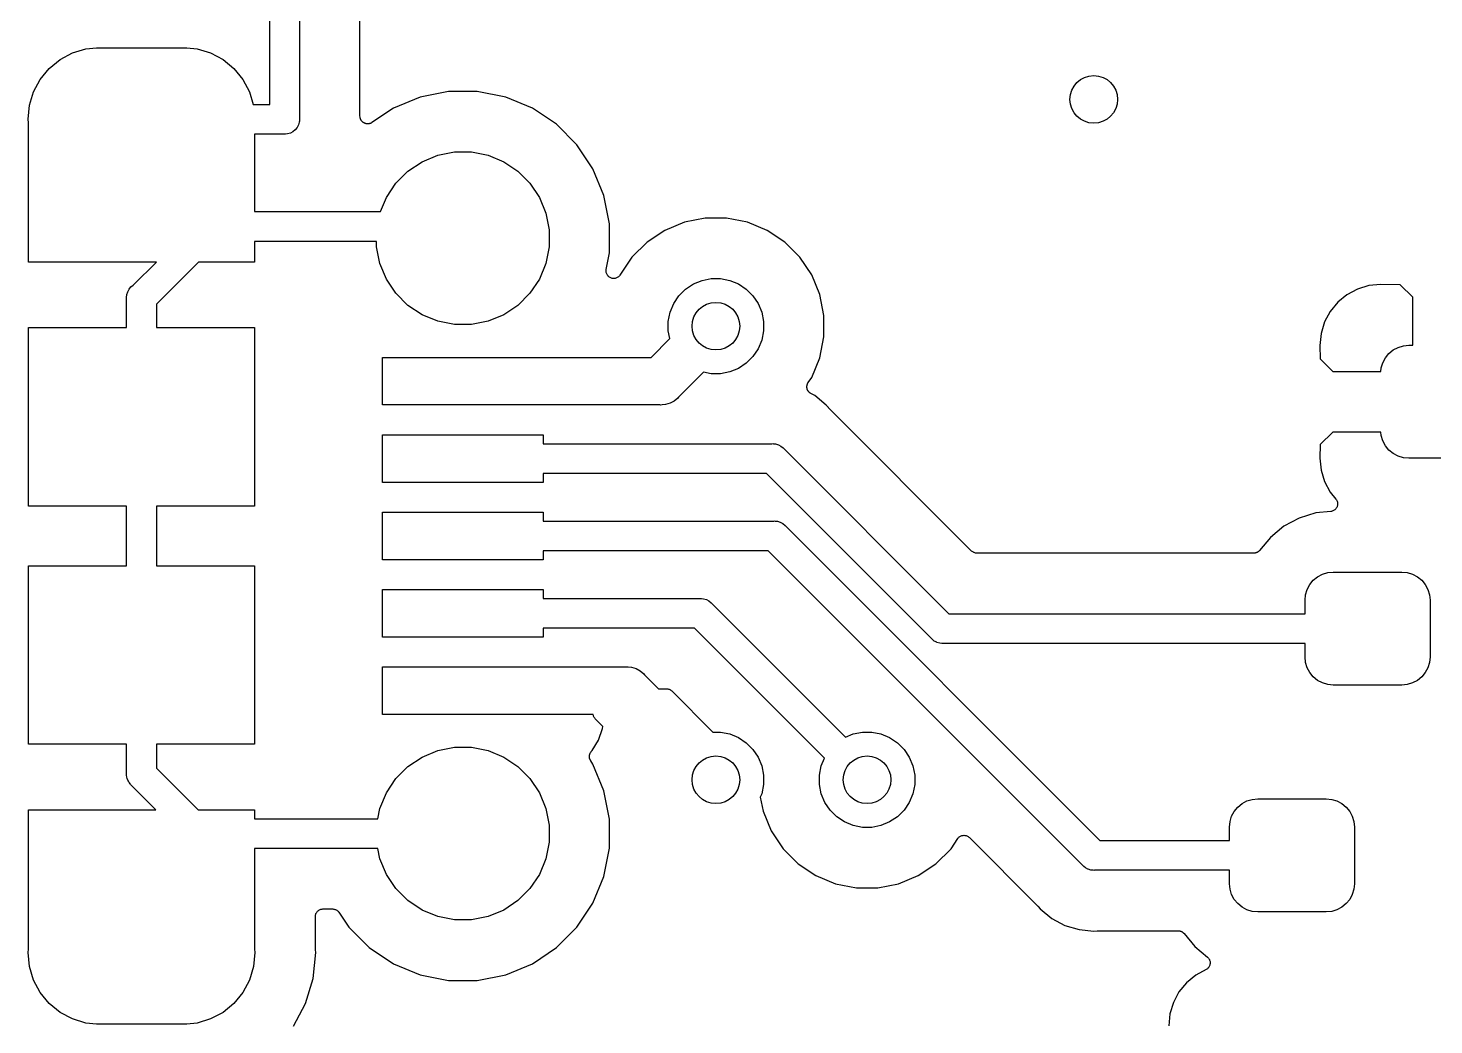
# Model space of a CAD drawing. Extents: x 1 to 139, y -76 to -1.
# Drawn here: x 0.57 to 12.38, y -65.56 to -57.19 of the extents above; entities that cross this region are included whole.
import ezdxf

# ---------------------------------------------------------------- set-up
doc = ezdxf.new("R2010")
doc.units = 0
doc.header["$MEASUREMENT"] = 0
doc.layers.add('BLACK', color=7, linetype='CONTINUOUS')

msp = doc.modelspace()

# ---------------------------------------------------------------- linework, layer by layer
at = {"layer": 'BLACK', "linetype": 'CONTINUOUS'}
for p, q in [((2.6013, -57.827), (2.6013, -55.31)), ((2.8513, -55.31), (2.8513, -57.9459)), ((3.3593, -57.9178), (3.3593, -55.6634)), ((0.83905, -57.4507), (0.94328, -57.395)), ((0.94328, -57.395), (1.05638, -57.3607)), ((1.05638, -57.3607), (1.14453, -57.352)), ((1.14453, -57.352), (1.90347, -57.352)), ((1.90347, -57.352), (1.99162, -57.3607)), ((1.99162, -57.3607), (2.10472, -57.395)), ((2.10472, -57.395), (2.20896, -57.4507)), ((0.74768, -57.5257), (0.83905, -57.4507)), ((2.20896, -57.4507), (2.30032, -57.5257)), ((0.61699, -57.7213), (0.6727, -57.617)), ((0.6727, -57.617), (0.74768, -57.5257)), ((2.30032, -57.5257), (2.3753, -57.617)), ((2.3753, -57.617), (2.43101, -57.7213)), ((0.58268, -57.8344), (0.61699, -57.7213)), ((2.43101, -57.7213), (2.46308, -57.827)), ((4.10256, -57.719), (3.86434, -57.7664)), ((4.34544, -57.719), (4.10256, -57.719)), ((4.58366, -57.7664), (4.34544, -57.719)), ((0.5711, -57.952), (0.58268, -57.8344)), ((2.46308, -57.827), (2.6013, -57.827)), ((3.63996, -57.8593), (3.45903, -57.9802)), ((3.86434, -57.7664), (3.63996, -57.8593)), ((4.80804, -57.8593), (4.58366, -57.7664)), ((5.00999, -57.9943), (4.80804, -57.8593)), ((0.574, -57.9815), (0.5711, -57.952)), ((0.574, -59.152), (0.574, -57.9815)), ((2.84949, -57.9765), (2.84234, -58.0001)), ((2.85018, -57.9695), (2.84949, -57.9765)), ((2.8513, -57.9581), (2.85018, -57.9695)), ((2.8513, -57.9459), (2.8519, -57.952)), ((2.8519, -57.952), (2.8513, -57.9581)), ((2.8513, -57.9581), (2.8513, -57.9581)), ((3.35956, -57.9204), (3.3593, -57.9178)), ((3.35952, -57.9231), (3.35956, -57.9204)), ((3.3596, -57.924), (3.35952, -57.9231)), ((3.36055, -57.9336), (3.3596, -57.924)), ((3.36113, -57.9365), (3.36055, -57.9336)), ((3.36141, -57.9395), (3.36113, -57.9365)), ((3.36233, -57.9426), (3.36141, -57.9395)), ((3.36297, -57.9458), (3.36233, -57.9426)), ((3.3641, -57.9485), (3.36297, -57.9458)), ((3.36494, -57.9514), (3.3641, -57.9485)), ((3.36645, -57.9542), (3.36494, -57.9514)), ((3.36769, -57.9573), (3.36645, -57.9542)), ((3.36933, -57.9597), (3.36769, -57.9573)), ((3.37071, -57.9623), (3.36933, -57.9597)), ((3.37275, -57.9649), (3.37071, -57.9623)), ((3.37456, -57.9676), (3.37275, -57.9649)), ((3.37664, -57.9697), (3.37456, -57.9676)), ((3.3785, -57.972), (3.37664, -57.9697)), ((3.38099, -57.9741), (3.3785, -57.972)), ((3.38329, -57.9764), (3.38099, -57.9741)), ((3.38575, -57.978), (3.38329, -57.9764)), ((3.38801, -57.9799), (3.38575, -57.978)), ((3.39086, -57.9815), (3.38801, -57.9799)), ((3.39357, -57.9833), (3.39086, -57.9815)), ((3.3963, -57.9844), (3.39357, -57.9833)), ((3.39889, -57.9859), (3.3963, -57.9844)), ((3.40198, -57.9868), (3.39889, -57.9859)), ((3.40499, -57.9881), (3.40198, -57.9868)), ((3.40789, -57.9887), (3.40499, -57.9881)), ((3.41071, -57.9896), (3.40789, -57.9887)), ((3.41395, -57.9899), (3.41071, -57.9896)), ((3.41714, -57.9906), (3.41395, -57.9899)), ((3.42009, -57.9906), (3.41714, -57.9906)), ((3.42303, -57.9909), (3.42009, -57.9906)), ((3.42627, -57.9906), (3.42303, -57.9909)), ((3.42953, -57.9907), (3.42627, -57.9906)), ((3.43243, -57.9901), (3.42953, -57.9907)), ((3.43538, -57.9898), (3.43243, -57.9901)), ((3.4385, -57.9889), (3.43538, -57.9898)), ((3.4417, -57.9883), (3.4385, -57.9889)), ((3.44445, -57.9872), (3.4417, -57.9883)), ((3.44728, -57.9864), (3.44445, -57.9872)), ((3.45016, -57.9849), (3.44728, -57.9864)), ((3.45319, -57.9837), (3.45016, -57.9849)), ((3.45567, -57.9821), (3.45319, -57.9837)), ((3.45829, -57.9807), (3.45567, -57.9821)), ((3.45903, -57.9802), (3.45829, -57.9807)), ((2.72017, -58.077), (2.474, -58.077)), ((2.474, -58.077), (2.474, -58.7276)), ((2.7263, -58.0776), (2.72017, -58.077)), ((2.73243, -58.077), (2.7263, -58.0776)), ((2.7508, -58.0752), (2.73243, -58.077)), ((2.73243, -58.077), (2.73243, -58.077)), ((2.77437, -58.068), (2.7508, -58.0752)), ((2.79608, -58.0564), (2.77437, -58.068)), ((2.81512, -58.0408), (2.79608, -58.0564)), ((2.83074, -58.0218), (2.81512, -58.0408)), ((2.84234, -58.0001), (2.83074, -58.0218)), ((5.18173, -58.166), (5.00999, -57.9943)), ((4.01253, -58.2549), (4.15259, -58.227)), ((4.15259, -58.227), (4.29541, -58.227)), ((4.29541, -58.227), (4.43547, -58.2549)), ((5.31667, -58.368), (5.18173, -58.166)), ((3.76184, -58.3889), (3.88058, -58.3095)), ((3.88058, -58.3095), (4.01253, -58.2549)), ((4.43547, -58.2549), (4.56742, -58.3095)), ((4.56742, -58.3095), (4.68616, -58.3889)), ((3.66086, -58.4898), (3.76184, -58.3889)), ((4.68616, -58.3889), (4.78714, -58.4898)), ((5.40962, -58.5923), (5.31667, -58.368)), ((3.58151, -58.6086), (3.66086, -58.4898)), ((4.78714, -58.4898), (4.86649, -58.6086)), ((3.53221, -58.7276), (3.58151, -58.6086)), ((4.86649, -58.6086), (4.92114, -58.7405)), ((5.457, -58.8306), (5.40962, -58.5923)), ((2.474, -58.7276), (3.53221, -58.7276)), ((4.92114, -58.7405), (4.949, -58.8806)), ((6.08514, -58.8169), (5.9199, -58.8853)), ((6.26057, -58.782), (6.08514, -58.8169)), ((6.43943, -58.782), (6.26057, -58.782)), ((6.61486, -58.8169), (6.43943, -58.782)), ((6.7801, -58.8853), (6.61486, -58.8169)), ((4.949, -58.8806), (4.949, -59.0234)), ((5.457, -59.0734), (5.457, -58.8306)), ((5.9199, -58.8853), (5.77118, -58.9847)), ((6.92882, -58.9847), (6.7801, -58.8853)), ((3.499, -58.9776), (2.474, -58.9776)), ((2.474, -58.9776), (2.474, -59.152)), ((3.499, -59.0234), (3.499, -58.9776)), ((3.52686, -59.1635), (3.499, -59.0234)), ((4.949, -59.0234), (4.92114, -59.1635)), ((5.77118, -58.9847), (5.64471, -59.1112)), ((7.05529, -59.1112), (6.92882, -58.9847)), ((1.64902, -59.152), (0.574, -59.152)), ((1.45753, -59.3435), (1.64902, -59.152)), ((2.00258, -59.152), (1.649, -59.5056)), ((2.474, -59.152), (2.00258, -59.152)), ((3.58151, -59.2954), (3.52686, -59.1635)), ((4.92114, -59.1635), (4.86649, -59.2954)), ((5.42902, -59.2141), (5.457, -59.0734)), ((5.64471, -59.1112), (5.5441, -59.2618)), ((7.15466, -59.2599), (7.05529, -59.1112)), ((5.4278, -59.2263), (5.42841, -59.2203)), ((5.42781, -59.2264), (5.4278, -59.2263)), ((5.42841, -59.2327), (5.4278, -59.2264)), ((5.4278, -59.2264), (5.42781, -59.2264)), ((5.42841, -59.2203), (5.42902, -59.2141)), ((5.42898, -59.2386), (5.42841, -59.2327)), ((5.429, -59.2387), (5.42898, -59.2386)), ((5.429, -59.2388), (5.429, -59.2387)), ((5.43069, -59.2444), (5.429, -59.2388)), ((5.43253, -59.2505), (5.43069, -59.2444)), ((5.43256, -59.2506), (5.43253, -59.2505)), ((5.43257, -59.2506), (5.43256, -59.2506)), ((5.43526, -59.2557), (5.43257, -59.2506)), ((5.43832, -59.2615), (5.43526, -59.2557)), ((5.43836, -59.2615), (5.43832, -59.2615)), ((5.43838, -59.2616), (5.43836, -59.2615)), ((5.4423, -59.2664), (5.43838, -59.2616)), ((5.44613, -59.2711), (5.4423, -59.2664)), ((5.44617, -59.2711), (5.44613, -59.2711)), ((5.44621, -59.2712), (5.44617, -59.2711)), ((5.4509, -59.2751), (5.44621, -59.2712)), ((5.45566, -59.279), (5.4509, -59.2751)), ((5.45571, -59.2791), (5.45566, -59.279)), ((5.45575, -59.2791), (5.45571, -59.2791)), ((5.46098, -59.2819), (5.45575, -59.2791)), ((5.46654, -59.285), (5.46098, -59.2819)), ((5.4666, -59.285), (5.46654, -59.285)), ((5.46664, -59.285), (5.4666, -59.285)), ((5.47209, -59.2867), (5.46664, -59.285)), ((5.47837, -59.2886), (5.47209, -59.2867)), ((5.47844, -59.2887), (5.47837, -59.2886)), ((5.47848, -59.2887), (5.47844, -59.2887)), ((5.4841, -59.2893), (5.47848, -59.2887)), ((5.49069, -59.29), (5.4841, -59.2893)), ((5.49075, -59.29), (5.49069, -59.29)), ((5.4908, -59.29), (5.49075, -59.29)), ((5.49713, -59.2894), (5.4908, -59.29)), ((5.50304, -59.2889), (5.49713, -59.2894)), ((5.50309, -59.2889), (5.50304, -59.2889)), ((5.50315, -59.2889), (5.50309, -59.2889)), ((5.50928, -59.2871), (5.50315, -59.2889)), ((5.51494, -59.2854), (5.50928, -59.2871)), ((5.51499, -59.2854), (5.51494, -59.2854)), ((5.51504, -59.2854), (5.51499, -59.2854)), ((5.5206, -59.2825), (5.51504, -59.2854)), ((5.52593, -59.2797), (5.5206, -59.2825)), ((5.52597, -59.2797), (5.52593, -59.2797)), ((5.52603, -59.2796), (5.52597, -59.2797)), ((5.53081, -59.2758), (5.52603, -59.2796)), ((5.53561, -59.272), (5.53081, -59.2758)), ((5.53565, -59.2719), (5.53561, -59.272)), ((5.53569, -59.2719), (5.53565, -59.2719)), ((5.53938, -59.2675), (5.53569, -59.2719)), ((5.5436, -59.2625), (5.53938, -59.2675)), ((5.5441, -59.2618), (5.5436, -59.2625)), ((6.23332, -59.3054), (6.3106, -59.29)), ((6.3106, -59.29), (6.3894, -59.29)), ((6.3894, -59.29), (6.46668, -59.3054)), ((7.22311, -59.4251), (7.15466, -59.2599)), ((1.40081, -59.4252), (1.40796, -59.4016)), ((1.40796, -59.4016), (1.41956, -59.3799)), ((1.41956, -59.3799), (1.43518, -59.3609)), ((1.43518, -59.3609), (1.45422, -59.3453)), ((1.45422, -59.3453), (1.45753, -59.3435)), ((3.66086, -59.4142), (3.58151, -59.2954)), ((4.86649, -59.2954), (4.78714, -59.4142)), ((6.0393, -59.435), (6.09502, -59.3793)), ((6.09502, -59.3793), (6.16053, -59.3355)), ((6.16053, -59.3355), (6.23332, -59.3054)), ((6.46668, -59.3054), (6.53947, -59.3355)), ((6.53947, -59.3355), (6.60499, -59.3793)), ((6.60499, -59.3793), (6.6607, -59.435)), ((11.7397, -59.3784), (11.6514, -59.4256)), ((11.8354, -59.3493), (11.7397, -59.3784)), ((11.9377, -59.3393), (11.8354, -59.3493)), ((12.0999, -59.3416), (11.9377, -59.3393)), ((12.206, -59.4477), (12.0999, -59.3416)), ((1.3984, -59.4497), (1.40081, -59.4252)), ((1.399, -59.4558), (1.3984, -59.4497)), ((1.399, -59.702), (1.399, -59.4558)), ((1.649, -59.5056), (1.649, -59.702)), ((3.76184, -59.5151), (3.66086, -59.4142)), ((3.88058, -59.5945), (3.76184, -59.5151)), ((4.68616, -59.5151), (4.56742, -59.5945)), ((4.78714, -59.4142), (4.68616, -59.5151)), ((5.96537, -59.5733), (5.99552, -59.5005)), ((5.99552, -59.5005), (6.0393, -59.435)), ((6.6607, -59.435), (6.70447, -59.5005)), ((6.70447, -59.5005), (6.73463, -59.5733)), ((7.258, -59.6006), (7.22311, -59.4251)), ((11.5741, -59.4891), (11.5106, -59.5664)), ((11.6514, -59.4256), (11.5741, -59.4891)), ((12.206, -59.85), (12.206, -59.4477)), ((4.01253, -59.6491), (3.88058, -59.5945)), ((4.56742, -59.5945), (4.43547, -59.6491)), ((5.95, -59.6506), (5.96537, -59.5733)), ((6.73463, -59.5733), (6.75, -59.6506)), ((7.258, -59.7794), (7.258, -59.6006)), ((11.5106, -59.5664), (11.4634, -59.6547)), ((0.574, -61.202), (0.574, -59.702)), ((0.574, -59.702), (1.399, -59.702)), ((1.649, -59.702), (2.474, -59.702)), ((2.474, -59.702), (2.474, -61.202)), ((4.15259, -59.677), (4.01253, -59.6491)), ((4.29541, -59.677), (4.15259, -59.677)), ((4.43547, -59.6491), (4.29541, -59.677)), ((5.95, -59.7294), (5.95, -59.6506)), ((5.9629, -59.7943), (5.95, -59.7294)), ((6.75, -59.7294), (6.73463, -59.8067)), ((6.75, -59.6506), (6.75, -59.7294)), ((11.4344, -59.7504), (11.4243, -59.8525)), ((11.4634, -59.6547), (11.4344, -59.7504)), ((5.80516, -59.952), (5.9629, -59.7943)), ((6.70447, -59.8795), (6.6607, -59.945)), ((6.73463, -59.8067), (6.70447, -59.8795)), ((7.22311, -59.9549), (7.24643, -59.8376)), ((7.24643, -59.8376), (7.258, -59.7794)), ((7.24643, -59.8376), (7.24643, -59.8376)), ((11.4243, -59.8525), (11.4265, -59.9648)), ((12.0406, -59.89), (12.0816, -59.8681)), ((12.0816, -59.8681), (12.1262, -59.8546)), ((12.1262, -59.8546), (12.1725, -59.85)), ((12.1725, -59.85), (12.206, -59.85)), ((3.549, -59.952), (5.80516, -59.952)), ((3.549, -60.352), (3.549, -59.952)), ((6.60499, -60.0007), (6.53947, -60.0445)), ((6.6607, -59.945), (6.60499, -60.0007)), ((7.15466, -60.1201), (7.22311, -59.9549)), ((11.4265, -59.9648), (11.5327, -60.071)), ((11.9396, -60.0412), (11.9531, -59.9966)), ((11.9531, -59.9966), (11.975, -59.9556)), ((11.975, -59.9556), (12.0046, -59.9196)), ((12.0046, -59.9196), (12.0406, -59.89)), ((6.24574, -60.0771), (6.03637, -60.2865)), ((6.3106, -60.09), (6.24574, -60.0771)), ((6.3894, -60.09), (6.3106, -60.09)), ((6.46668, -60.0746), (6.3894, -60.09)), ((6.53947, -60.0445), (6.46668, -60.0746)), ((11.5327, -60.071), (11.9366, -60.071)), ((11.9366, -60.071), (11.9396, -60.0412)), ((7.11431, -60.1996), (7.11464, -60.1963)), ((7.11458, -60.2025), (7.11431, -60.1996)), ((7.11455, -60.2054), (7.11458, -60.2025)), ((7.11517, -60.2086), (7.11455, -60.2054)), ((7.11464, -60.1963), (7.11467, -60.193)), ((7.11467, -60.193), (7.11526, -60.1901)), ((7.11548, -60.2119), (7.11517, -60.2086)), ((7.11526, -60.1901), (7.11555, -60.1873)), ((7.11631, -60.2147), (7.11548, -60.2119)), ((7.11555, -60.1873), (7.11651, -60.1841)), ((7.11685, -60.2176), (7.11631, -60.2147)), ((7.11651, -60.1841), (7.11719, -60.1808)), ((7.11808, -60.2206), (7.11685, -60.2176)), ((7.11719, -60.1808), (7.11831, -60.1782)), ((7.11903, -60.2238), (7.11808, -60.2206)), ((7.11831, -60.1782), (7.11916, -60.1754)), ((7.12039, -60.2264), (7.11903, -60.2238)), ((7.11916, -60.1754), (7.12072, -60.1725)), ((7.12147, -60.2291), (7.12039, -60.2264)), ((7.12072, -60.1725), (7.12201, -60.1694)), ((7.12328, -60.2318), (7.12147, -60.2291)), ((7.12201, -60.1694), (7.12364, -60.167)), ((7.12482, -60.2348), (7.12328, -60.2318)), ((7.12364, -60.167), (7.12501, -60.1645)), ((7.12665, -60.237), (7.12482, -60.2348)), ((7.12501, -60.1645), (7.15466, -60.1201)), ((7.12823, -60.2394), (7.12665, -60.237)), ((5.87819, -60.352), (3.549, -60.352)), ((5.888, -60.353), (5.87819, -60.352)), ((5.89781, -60.352), (5.888, -60.353)), ((5.89782, -60.352), (5.89781, -60.352)), ((5.92721, -60.3491), (5.89782, -60.352)), ((5.96491, -60.3377), (5.92721, -60.3491)), ((5.99965, -60.3191), (5.96491, -60.3377)), ((6.0301, -60.2941), (5.99965, -60.3191)), ((6.03637, -60.2865), (6.0301, -60.2941)), ((7.13055, -60.2418), (7.12823, -60.2394)), ((7.13263, -60.2444), (7.13055, -60.2418)), ((7.13486, -60.2462), (7.13263, -60.2444)), ((7.13688, -60.2483), (7.13486, -60.2462)), ((7.13961, -60.2502), (7.13688, -60.2483)), ((7.14216, -60.2523), (7.13961, -60.2502)), ((7.1447, -60.2537), (7.14216, -60.2523)), ((7.14709, -60.2553), (7.1447, -60.2537)), ((7.14787, -60.2558), (7.14709, -60.2553)), ((7.18038, -60.2731), (7.14787, -60.2558)), ((7.27676, -60.3522), (7.18038, -60.2731)), ((7.29461, -60.374), (7.27676, -60.3522)), ((7.2965, -60.3759), (7.29461, -60.374)), ((7.29818, -60.378), (7.2965, -60.3759)), ((7.2988, -60.3786), (7.29818, -60.378)), ((8.4986, -61.5784), (7.2988, -60.3786)), ((11.5327, -60.579), (11.4265, -60.6852)), ((11.9366, -60.579), (11.5327, -60.579)), ((11.9396, -60.6088), (11.9366, -60.579)), ((3.549, -61.002), (3.549, -60.602)), ((3.549, -60.602), (4.899, -60.602)), ((4.899, -60.602), (4.899, -60.677)), ((4.899, -60.677), (6.82088, -60.677)), ((6.82088, -60.677), (6.827, -60.6764)), ((6.827, -60.6764), (6.83312, -60.677)), ((6.83312, -60.677), (6.83313, -60.677)), ((6.83313, -60.677), (6.8515, -60.6788)), ((6.8515, -60.6788), (6.87507, -60.686)), ((6.87507, -60.686), (6.89678, -60.6976)), ((6.89678, -60.6976), (6.91581, -60.7132)), ((11.4265, -60.6852), (11.4243, -60.7975)), ((11.9531, -60.6534), (11.9396, -60.6088)), ((11.975, -60.6944), (11.9531, -60.6534)), ((12.0046, -60.7304), (11.975, -60.6944)), ((6.91581, -60.7132), (6.91973, -60.718)), ((6.91973, -60.718), (8.30678, -62.105)), ((11.4243, -60.7975), (11.4344, -60.8996)), ((12.0406, -60.76), (12.0046, -60.7304)), ((12.0816, -60.7819), (12.0406, -60.76)), ((12.1262, -60.7954), (12.0816, -60.7819)), ((12.1725, -60.8), (12.1262, -60.7954)), ((12.7475, -60.8), (12.1725, -60.8)), ((6.77522, -60.927), (4.899, -60.927)), ((4.899, -60.927), (4.899, -61.002)), ((8.16227, -62.314), (6.77522, -60.927)), ((11.4344, -60.8996), (11.4634, -60.9953)), ((4.899, -61.002), (3.549, -61.002)), ((11.4634, -60.9953), (11.5106, -61.0836)), ((11.5106, -61.0836), (11.5594, -61.1431)), ((11.5594, -61.1431), (11.5598, -61.1436)), ((11.5598, -61.1436), (11.5598, -61.1436)), ((11.5598, -61.1436), (11.5598, -61.1436)), ((11.5598, -61.1436), (11.56, -61.1438)), ((11.56, -61.1438), (11.5632, -61.1488)), ((11.5632, -61.1488), (11.5666, -61.154)), ((11.5666, -61.154), (11.5667, -61.1541)), ((11.5667, -61.1541), (11.5667, -61.1542)), ((11.5667, -61.1542), (11.5689, -61.1598)), ((11.5689, -61.1598), (11.5712, -61.1655)), ((11.5712, -61.1655), (11.5713, -61.1656)), ((11.5713, -61.1656), (11.5713, -61.1657)), ((11.5713, -61.1657), (11.5725, -61.1718)), ((11.5725, -61.1718), (11.5736, -61.1776)), ((11.5736, -61.1779), (11.5735, -61.184)), ((11.5736, -61.1776), (11.5736, -61.1778)), ((11.5736, -61.1778), (11.5736, -61.1779)), ((1.399, -61.202), (0.574, -61.202)), ((1.399, -61.702), (1.399, -61.202)), ((2.474, -61.202), (1.649, -61.202)), ((1.649, -61.202), (1.649, -61.702)), ((3.549, -61.652), (3.549, -61.252)), ((3.549, -61.252), (4.899, -61.252)), ((4.899, -61.252), (4.899, -61.327)), ((11.3916, -61.2589), (11.2513, -61.3015)), ((11.5166, -61.2466), (11.3916, -61.2589)), ((11.5225, -61.2454), (11.5166, -61.2466)), ((11.5285, -61.2443), (11.5225, -61.2454)), ((11.5286, -61.2442), (11.5285, -61.2443)), ((11.5287, -61.2442), (11.5286, -61.2442)), ((11.5345, -61.2418), (11.5287, -61.2442)), ((11.5399, -61.2396), (11.5345, -61.2418)), ((11.54, -61.2395), (11.5399, -61.2396)), ((11.5402, -61.2395), (11.54, -61.2395)), ((11.5453, -61.236), (11.5402, -61.2395)), ((11.5503, -61.2328), (11.5453, -61.236)), ((11.5504, -61.2327), (11.5503, -61.2328)), ((11.5505, -61.2326), (11.5504, -61.2327)), ((11.5549, -61.2282), (11.5505, -61.2326)), ((11.5591, -61.2241), (11.5549, -61.2282)), ((11.5592, -61.224), (11.5591, -61.2241)), ((11.5593, -61.2239), (11.5592, -61.224)), ((11.5627, -61.2188), (11.5593, -61.2239)), ((11.5661, -61.2138), (11.5627, -61.2188)), ((11.5662, -61.2136), (11.5661, -61.2137)), ((11.5661, -61.2137), (11.5661, -61.2138)), ((11.5685, -61.2081), (11.5662, -61.2136)), ((11.5709, -61.2024), (11.5685, -61.2081)), ((11.571, -61.2023), (11.5709, -61.2024)), ((11.5722, -61.1963), (11.571, -61.2022)), ((11.571, -61.2022), (11.571, -61.2023)), ((11.5735, -61.1903), (11.5722, -61.1963)), ((11.5735, -61.184), (11.5735, -61.19)), ((11.5735, -61.19), (11.5735, -61.1902)), ((11.5735, -61.1902), (11.5735, -61.1903)), ((4.899, -61.327), (6.83588, -61.327)), ((6.83588, -61.327), (6.842, -61.3264)), ((6.842, -61.3264), (6.84812, -61.327)), ((6.84812, -61.327), (6.84813, -61.327)), ((6.84813, -61.327), (6.8665, -61.3288)), ((6.8665, -61.3288), (6.89007, -61.336)), ((6.89007, -61.336), (6.91178, -61.3476)), ((6.91178, -61.3476), (6.93081, -61.3632)), ((6.93081, -61.3632), (6.93473, -61.368)), ((6.93473, -61.368), (9.57678, -64.01)), ((11.122, -61.3706), (11.0086, -61.4636)), ((11.2513, -61.3015), (11.122, -61.3706)), ((11.0086, -61.4636), (10.9182, -61.5738)), ((4.899, -61.652), (3.549, -61.652)), ((6.79022, -61.577), (4.899, -61.577)), ((4.899, -61.577), (4.899, -61.652)), ((9.43227, -64.2191), (6.79022, -61.577)), ((8.50313, -61.5821), (8.4986, -61.5784)), ((8.50762, -61.5859), (8.50313, -61.5821)), ((8.50791, -61.5861), (8.50762, -61.5859)), ((8.50817, -61.5863), (8.50791, -61.5861)), ((8.51339, -61.5891), (8.50817, -61.5863)), ((8.51849, -61.5919), (8.51339, -61.5891)), ((8.5188, -61.592), (8.51849, -61.5919)), ((8.5191, -61.5921), (8.5188, -61.592)), ((8.52474, -61.5938), (8.5191, -61.5921)), ((8.5303, -61.5956), (8.52474, -61.5938)), ((8.53063, -61.5956), (8.5303, -61.5956)), ((8.53095, -61.5957), (8.53063, -61.5956)), ((8.5368, -61.5963), (8.53095, -61.5957)), ((8.54261, -61.597), (8.5368, -61.5963)), ((8.54326, -61.597), (8.54261, -61.597)), ((8.54328, -61.597), (8.54326, -61.597)), ((8.54329, -61.597), (8.54328, -61.597)), ((8.5435, -61.597), (8.54329, -61.597)), ((10.8691, -61.597), (8.5435, -61.597)), ((10.8719, -61.5967), (10.8691, -61.597)), ((10.8747, -61.5968), (10.8719, -61.5967)), ((10.878, -61.5961), (10.8747, -61.5968)), ((10.8814, -61.5958), (10.878, -61.5961)), ((10.8841, -61.595), (10.8814, -61.5958)), ((10.8869, -61.5945), (10.8841, -61.595)), ((10.89, -61.5932), (10.8869, -61.5945)), ((10.8933, -61.5922), (10.89, -61.5932)), ((10.8958, -61.5909), (10.8933, -61.5922)), ((10.8984, -61.5899), (10.8958, -61.5909)), ((10.9012, -61.588), (10.8984, -61.5899)), ((10.9043, -61.5864), (10.9012, -61.588)), ((10.9064, -61.5846), (10.9043, -61.5864)), ((10.9088, -61.5831), (10.9064, -61.5846)), ((10.9112, -61.5807), (10.9088, -61.5831)), ((10.9139, -61.5786), (10.9112, -61.5807)), ((10.9156, -61.5764), (10.9139, -61.5786)), ((10.9176, -61.5745), (10.9156, -61.5764)), ((10.9182, -61.5738), (10.9176, -61.5745)), ((0.574, -63.202), (0.574, -61.702)), ((0.574, -61.702), (1.399, -61.702)), ((1.649, -61.702), (2.474, -61.702)), ((2.474, -61.702), (2.474, -63.202)), ((11.4056, -61.795), (11.4466, -61.7731)), ((11.4466, -61.7731), (11.4912, -61.7596)), ((11.4912, -61.7596), (11.5375, -61.755)), ((11.5375, -61.755), (12.1125, -61.755)), ((12.1125, -61.755), (12.1588, -61.7596)), ((12.1588, -61.7596), (12.2034, -61.7731)), ((12.2034, -61.7731), (12.2444, -61.795)), ((11.3181, -61.9016), (11.34, -61.8606)), ((11.34, -61.8606), (11.3696, -61.8246)), ((11.3696, -61.8246), (11.4056, -61.795)), ((12.2444, -61.795), (12.2804, -61.8246)), ((12.2804, -61.8246), (12.31, -61.8606)), ((12.31, -61.8606), (12.3319, -61.9016)), ((3.549, -62.302), (3.549, -61.902)), ((3.549, -61.902), (4.899, -61.902)), ((4.899, -61.902), (4.899, -61.977)), ((4.899, -61.977), (6.21588, -61.977)), ((6.21588, -61.977), (6.222, -61.9764)), ((6.222, -61.9764), (6.22812, -61.977)), ((6.22812, -61.977), (6.22813, -61.977)), ((6.22813, -61.977), (6.2465, -61.9788)), ((6.2465, -61.9788), (6.27007, -61.986)), ((6.27007, -61.986), (6.29178, -61.9976)), ((6.29178, -61.9976), (6.31081, -62.0132)), ((11.3, -61.9925), (11.3046, -61.9462)), ((11.3, -62.105), (11.3, -61.9925)), ((11.3046, -61.9462), (11.3181, -61.9016)), ((12.3319, -61.9016), (12.3454, -61.9462)), ((12.3454, -61.9462), (12.35, -61.9925)), ((12.35, -61.9925), (12.35, -62.4675)), ((6.31081, -62.0132), (6.31473, -62.018)), ((6.31473, -62.018), (7.43885, -63.1421)), ((8.30678, -62.105), (11.3, -62.105)), ((6.17022, -62.227), (4.899, -62.227)), ((4.899, -62.227), (4.899, -62.302)), ((7.26208, -63.3189), (6.17022, -62.227)), ((4.899, -62.302), (3.549, -62.302)), ((8.16619, -62.3188), (8.16227, -62.314)), ((8.17095, -62.3227), (8.16619, -62.3188)), ((8.18522, -62.3344), (8.17095, -62.3227)), ((8.205, -62.345), (8.18522, -62.3344)), ((8.20693, -62.346), (8.205, -62.345)), ((8.2305, -62.3532), (8.20693, -62.346)), ((8.24887, -62.355), (8.2305, -62.3532)), ((8.24888, -62.355), (8.24887, -62.355)), ((8.255, -62.3556), (8.24888, -62.355)), ((8.26112, -62.355), (8.255, -62.3556)), ((11.3, -62.355), (8.26112, -62.355)), ((11.3, -62.4675), (11.3, -62.355)), ((11.3046, -62.5138), (11.3, -62.4675)), ((12.35, -62.4675), (12.3454, -62.5138)), ((3.549, -62.952), (3.549, -62.552)), ((3.549, -62.552), (5.59219, -62.552)), ((5.59219, -62.552), (5.602, -62.551)), ((5.602, -62.551), (5.61181, -62.552)), ((5.61181, -62.552), (5.61182, -62.552)), ((5.61182, -62.552), (5.64121, -62.5549)), ((5.64121, -62.5549), (5.67891, -62.5663)), ((5.67891, -62.5663), (5.71365, -62.5849)), ((5.71365, -62.5849), (5.7441, -62.6099)), ((11.3181, -62.5584), (11.3046, -62.5138)), ((11.34, -62.5994), (11.3181, -62.5584)), ((11.3696, -62.6354), (11.34, -62.5994)), ((12.31, -62.5994), (12.2804, -62.6354)), ((12.3319, -62.5584), (12.31, -62.5994)), ((12.3454, -62.5138), (12.3319, -62.5584)), ((5.7441, -62.6099), (5.75037, -62.6175)), ((5.75037, -62.6175), (5.86784, -62.735)), ((11.4056, -62.665), (11.3696, -62.6354)), ((11.4466, -62.6869), (11.4056, -62.665)), ((11.4912, -62.7004), (11.4466, -62.6869)), ((11.5375, -62.705), (11.4912, -62.7004)), ((12.1125, -62.705), (11.5375, -62.705)), ((12.1588, -62.7004), (12.1125, -62.705)), ((12.2034, -62.6869), (12.1588, -62.7004)), ((12.2444, -62.665), (12.2034, -62.6869)), ((12.2804, -62.6354), (12.2444, -62.665)), ((5.86784, -62.735), (5.9335, -62.735)), ((5.9335, -62.735), (5.93371, -62.735)), ((5.93371, -62.735), (5.93372, -62.735)), ((5.93372, -62.735), (5.93374, -62.735)), ((5.93374, -62.735), (5.93439, -62.735)), ((5.93439, -62.735), (5.9402, -62.7357)), ((5.9402, -62.7357), (5.94605, -62.7363)), ((5.94605, -62.7363), (5.94637, -62.7364)), ((5.94637, -62.7364), (5.9467, -62.7364)), ((5.9467, -62.7364), (5.95226, -62.7382)), ((5.95226, -62.7382), (5.9579, -62.7399)), ((5.9579, -62.7399), (5.9582, -62.74)), ((5.9582, -62.74), (5.95852, -62.7401)), ((5.95852, -62.7401), (5.96361, -62.7429)), ((5.96361, -62.7429), (5.96883, -62.7457)), ((5.96883, -62.7457), (5.96909, -62.7459)), ((5.96909, -62.7459), (5.96938, -62.7461)), ((5.96938, -62.7461), (5.97387, -62.7499)), ((5.97387, -62.7499), (5.9784, -62.7536)), ((5.9784, -62.7536), (6.3248, -63.1)), ((5.31902, -62.952), (3.549, -62.952)), ((5.31921, -62.9542), (5.31902, -62.952)), ((5.31924, -62.9543), (5.31921, -62.9542)), ((5.31925, -62.9544), (5.31924, -62.9543)), ((5.32097, -62.9602), (5.31925, -62.9544)), ((5.32267, -62.9661), (5.32097, -62.9602)), ((5.32272, -62.9662), (5.32267, -62.9661)), ((5.32275, -62.9663), (5.32272, -62.9662)), ((5.32559, -62.9717), (5.32275, -62.9663)), ((5.32837, -62.9771), (5.32559, -62.9717)), ((5.32844, -62.9772), (5.32837, -62.9771)), ((5.32849, -62.9773), (5.32844, -62.9772)), ((5.33235, -62.9821), (5.32849, -62.9773)), ((5.3361, -62.9868), (5.33235, -62.9821)), ((5.33625, -62.9869), (5.3361, -62.9868)), ((5.33626, -62.9869), (5.33625, -62.9869)), ((5.33627, -62.9869), (5.33626, -62.9869)), ((5.33673, -62.9874), (5.33627, -62.9869)), ((5.40047, -63.0511), (5.33673, -62.9874)), ((5.36214, -63.1666), (5.39612, -63.0693)), ((5.39612, -63.0693), (5.40047, -63.0511)), ((5.31136, -63.2529), (5.36214, -63.1666)), ((6.3248, -63.1), (6.3894, -63.1)), ((6.3894, -63.1), (6.46668, -63.1154)), ((6.46668, -63.1154), (6.53947, -63.1455)), ((6.53947, -63.1455), (6.60499, -63.1893)), ((6.60499, -63.1893), (6.6607, -63.245)), ((7.43885, -63.1421), (7.50332, -63.1154)), ((7.50332, -63.1154), (7.5806, -63.1)), ((7.5806, -63.1), (7.6594, -63.1)), ((7.6594, -63.1), (7.73668, -63.1154)), ((7.73668, -63.1154), (7.80947, -63.1455)), ((7.80947, -63.1455), (7.87498, -63.1893)), ((7.87498, -63.1893), (7.9307, -63.245)), ((1.399, -63.202), (0.574, -63.202)), ((1.399, -63.4482), (1.399, -63.202)), ((2.474, -63.202), (1.649, -63.202)), ((1.649, -63.202), (1.649, -63.4025)), ((3.88058, -63.3095), (4.01253, -63.2549)), ((4.01253, -63.2549), (4.15259, -63.227)), ((4.15259, -63.227), (4.29541, -63.227)), ((4.29541, -63.227), (4.43547, -63.2549)), ((4.43547, -63.2549), (4.56742, -63.3095)), ((5.28704, -63.3036), (5.28749, -63.2995)), ((5.28722, -63.3057), (5.28704, -63.3036)), ((5.28713, -63.3077), (5.28722, -63.3057)), ((5.28775, -63.3118), (5.28713, -63.3077)), ((5.28749, -63.2995), (5.28768, -63.2954)), ((5.28768, -63.2954), (5.28817, -63.2934)), ((5.28817, -63.2934), (5.28839, -63.2913)), ((5.28839, -63.2913), (5.28964, -63.2873)), ((5.28964, -63.2873), (5.29062, -63.2833)), ((5.29062, -63.2833), (5.29149, -63.2814)), ((5.29149, -63.2814), (5.29211, -63.2795)), ((5.29211, -63.2795), (5.29409, -63.2759)), ((5.29409, -63.2759), (5.29585, -63.2721)), ((5.29585, -63.2721), (5.29707, -63.2704)), ((5.29707, -63.2704), (5.29805, -63.2686)), ((5.29805, -63.2686), (5.30071, -63.2654)), ((5.30071, -63.2654), (5.30316, -63.2621)), ((5.30316, -63.2621), (5.31136, -63.2529)), ((6.6607, -63.245), (6.70447, -63.3105)), ((7.9307, -63.245), (7.97447, -63.3105)), ((1.649, -63.4025), (1.99856, -63.752)), ((3.66086, -63.4898), (3.76184, -63.3889)), ((3.76184, -63.3889), (3.88058, -63.3095)), ((4.56742, -63.3095), (4.68616, -63.3889)), ((4.68616, -63.3889), (4.78714, -63.4898)), ((5.28811, -63.316), (5.28775, -63.3118)), ((5.28868, -63.3179), (5.28811, -63.316)), ((5.28899, -63.32), (5.28868, -63.3179)), ((5.29041, -63.3239), (5.28899, -63.32)), ((5.29156, -63.3279), (5.29041, -63.3239)), ((5.2925, -63.3297), (5.29156, -63.3279)), ((5.2932, -63.3316), (5.2925, -63.3297)), ((5.29535, -63.3352), (5.2932, -63.3316)), ((5.29725, -63.3389), (5.29535, -63.3352)), ((5.29774, -63.3396), (5.29725, -63.3389)), ((5.31667, -63.368), (5.29774, -63.3396)), ((5.40962, -63.5923), (5.31667, -63.368)), ((6.70447, -63.3105), (6.73463, -63.3833)), ((6.73463, -63.3833), (6.75, -63.4606)), ((7.22, -63.4606), (7.23537, -63.3833)), ((7.23537, -63.3833), (7.26208, -63.3189)), ((7.97447, -63.3105), (8.00463, -63.3833)), ((8.00463, -63.3833), (8.02, -63.4606)), ((1.3984, -63.4543), (1.399, -63.4482)), ((1.39912, -63.4616), (1.3984, -63.4543)), ((1.40081, -63.4788), (1.39912, -63.4616)), ((1.40356, -63.4879), (1.40081, -63.4788)), ((1.40081, -63.4788), (1.40081, -63.4788)), ((1.40081, -63.4788), (1.40081, -63.4788)), ((1.40796, -63.5024), (1.40356, -63.4879)), ((1.41352, -63.5128), (1.40796, -63.5024)), ((1.40796, -63.5024), (1.40796, -63.5024)), ((1.40796, -63.5024), (1.40796, -63.5024)), ((1.41956, -63.5241), (1.41352, -63.5128)), ((1.41957, -63.5241), (1.41956, -63.5241)), ((1.43098, -63.538), (1.41957, -63.5241)), ((1.41957, -63.5241), (1.41957, -63.5241)), ((1.43519, -63.5431), (1.43098, -63.538)), ((1.43995, -63.547), (1.43519, -63.5431)), ((3.58151, -63.6086), (3.66086, -63.4898)), ((4.78714, -63.4898), (4.86649, -63.6086)), ((6.75, -63.5394), (6.73463, -63.6167)), ((6.75, -63.4606), (6.75, -63.5394)), ((7.22, -63.5394), (7.22, -63.4606)), ((7.23537, -63.6167), (7.22, -63.5394)), ((8.02, -63.5394), (8.00463, -63.6167)), ((8.02, -63.4606), (8.02, -63.5394)), ((1.64497, -63.752), (1.43995, -63.547)), ((3.52686, -63.7405), (3.58151, -63.6086)), ((4.86649, -63.6086), (4.92114, -63.7405)), ((5.457, -63.8306), (5.40962, -63.5923)), ((6.73463, -63.6167), (6.723, -63.6447)), ((6.723, -63.6447), (6.74689, -63.7649)), ((7.26552, -63.6895), (7.23537, -63.6167)), ((8.00463, -63.6167), (7.97447, -63.6895)), ((10.8562, -63.6646), (10.9025, -63.66)), ((10.9025, -63.66), (11.4775, -63.66)), ((11.4775, -63.66), (11.5238, -63.6646)), ((0.574, -64.9225), (0.574, -63.752)), ((0.574, -63.752), (1.64497, -63.752)), ((1.99856, -63.752), (2.474, -63.752)), ((2.474, -63.752), (2.474, -63.827)), ((3.50966, -63.827), (3.52686, -63.7405)), ((4.92114, -63.7405), (4.949, -63.8806)), ((6.74689, -63.7649), (6.81534, -63.9301)), ((7.3093, -63.755), (7.26552, -63.6895)), ((7.36501, -63.8107), (7.3093, -63.755)), ((7.9307, -63.755), (7.87498, -63.8107)), ((7.97447, -63.6895), (7.9307, -63.755)), ((10.6831, -63.8066), (10.705, -63.7656)), ((10.705, -63.7656), (10.7346, -63.7296)), ((10.7346, -63.7296), (10.7706, -63.7)), ((10.7706, -63.7), (10.8116, -63.6781)), ((10.8116, -63.6781), (10.8562, -63.6646)), ((11.5238, -63.6646), (11.5684, -63.6781)), ((11.5684, -63.6781), (11.6094, -63.7)), ((11.6094, -63.7), (11.6454, -63.7296)), ((11.6454, -63.7296), (11.675, -63.7656)), ((11.675, -63.7656), (11.6969, -63.8066)), ((2.474, -63.827), (3.50966, -63.827)), ((4.949, -63.8806), (4.949, -64.0234)), ((5.457, -64.0734), (5.457, -63.8306)), ((7.43053, -63.8545), (7.36501, -63.8107)), ((7.50332, -63.8846), (7.43053, -63.8545)), ((7.5806, -63.9), (7.50332, -63.8846)), ((7.73668, -63.8846), (7.6594, -63.9)), ((7.80947, -63.8545), (7.73668, -63.8846)), ((7.87498, -63.8107), (7.80947, -63.8545)), ((10.665, -63.8975), (10.6696, -63.8512)), ((10.665, -64.01), (10.665, -63.8975)), ((10.6696, -63.8512), (10.6831, -63.8066)), ((11.6969, -63.8066), (11.7104, -63.8512)), ((11.7104, -63.8512), (11.715, -63.8975)), ((11.715, -63.8975), (11.715, -64.3725)), ((6.81534, -63.9301), (6.91471, -64.0788)), ((7.6594, -63.9), (7.5806, -63.9)), ((8.32529, -64.0788), (8.38177, -63.9943)), ((8.38177, -63.9943), (8.38204, -63.9939)), ((8.38204, -63.9939), (8.38205, -63.9939)), ((8.38205, -63.9939), (8.38206, -63.9939)), ((8.38206, -63.9939), (8.38227, -63.9936)), ((8.38227, -63.9936), (8.38618, -63.9889)), ((8.38618, -63.9889), (8.38998, -63.9844)), ((8.38998, -63.9844), (8.39013, -63.9842)), ((8.39013, -63.9842), (8.39026, -63.9841)), ((8.39026, -63.9841), (8.39492, -63.9804)), ((8.39492, -63.9804), (8.39961, -63.9766)), ((8.39961, -63.9766), (8.39979, -63.9765)), ((8.39979, -63.9765), (8.39994, -63.9763)), ((8.39994, -63.9763), (8.40527, -63.9736)), ((8.40527, -63.9736), (8.41057, -63.9708)), ((8.41057, -63.9708), (8.41076, -63.9707)), ((8.41076, -63.9707), (8.41093, -63.9706)), ((8.41093, -63.9706), (8.41678, -63.9689)), ((8.41678, -63.9689), (8.42245, -63.9672)), ((8.42245, -63.9672), (8.42264, -63.9672)), ((8.42264, -63.9672), (8.42283, -63.9672)), ((8.42283, -63.9672), (8.42888, -63.9666)), ((8.42888, -63.9666), (8.43479, -63.9661)), ((8.43479, -63.9661), (8.43498, -63.9661)), ((8.43498, -63.9661), (8.43518, -63.9661)), ((8.43518, -63.9661), (8.44126, -63.9667)), ((8.44126, -63.9667), (8.44712, -63.9673)), ((8.44712, -63.9673), (8.4473, -63.9674)), ((8.4473, -63.9674), (8.4475, -63.9674)), ((8.4475, -63.9674), (8.45329, -63.9692)), ((8.45329, -63.9692), (8.45897, -63.9709)), ((8.45897, -63.9709), (8.45914, -63.971)), ((8.45914, -63.971), (8.45933, -63.9711)), ((8.45933, -63.9711), (8.46455, -63.9739)), ((8.46455, -63.9739), (8.46989, -63.9768)), ((8.46989, -63.9768), (8.47005, -63.9769)), ((8.47005, -63.9769), (8.47021, -63.977)), ((8.47021, -63.977), (8.4748, -63.9808)), ((8.4748, -63.9808), (8.47947, -63.9847)), ((8.47947, -63.9847), (9.05321, -64.5584)), ((9.57678, -64.01), (10.665, -64.01)), ((3.50966, -64.077), (2.474, -64.077)), ((2.474, -64.077), (2.474, -64.9225)), ((3.52686, -64.1635), (3.50966, -64.077)), ((4.949, -64.0234), (4.92114, -64.1635)), ((5.40962, -64.3117), (5.457, -64.0734)), ((6.91471, -64.0788), (7.04118, -64.2053)), ((8.19882, -64.2053), (8.32529, -64.0788)), ((3.58151, -64.2954), (3.52686, -64.1635)), ((4.92114, -64.1635), (4.86649, -64.2954)), ((7.04118, -64.2053), (7.1899, -64.3047)), ((8.0501, -64.3047), (8.19882, -64.2053)), ((9.43619, -64.2238), (9.43227, -64.2191)), ((9.44095, -64.2277), (9.43619, -64.2238)), ((9.45522, -64.2394), (9.44095, -64.2277)), ((9.47431, -64.2496), (9.45522, -64.2394)), ((9.47693, -64.251), (9.47431, -64.2496)), ((9.5005, -64.2582), (9.47693, -64.251)), ((3.66086, -64.4142), (3.58151, -64.2954)), ((4.86649, -64.2954), (4.78714, -64.4142)), ((5.31667, -64.536), (5.40962, -64.3117)), ((7.1899, -64.3047), (7.35514, -64.3731)), ((7.88486, -64.3731), (8.0501, -64.3047)), ((9.51887, -64.26), (9.5005, -64.2582)), ((9.51888, -64.26), (9.51887, -64.26)), ((9.525, -64.2606), (9.51888, -64.26)), ((9.53112, -64.26), (9.525, -64.2606)), ((10.665, -64.26), (9.53112, -64.26)), ((10.665, -64.3725), (10.665, -64.26)), ((3.76184, -64.5151), (3.66086, -64.4142)), ((4.78714, -64.4142), (4.68616, -64.5151)), ((7.35514, -64.3731), (7.53057, -64.408)), ((7.53057, -64.408), (7.70943, -64.408)), ((7.70943, -64.408), (7.88486, -64.3731)), ((10.6696, -64.4188), (10.665, -64.3725)), ((10.6831, -64.4634), (10.6696, -64.4188)), ((10.705, -64.5044), (10.6831, -64.4634)), ((11.6969, -64.4634), (11.675, -64.5044)), ((11.7104, -64.4188), (11.6969, -64.4634)), ((11.715, -64.3725), (11.7104, -64.4188)), ((2.99587, -64.6126), (2.99971, -64.608)), ((2.99971, -64.608), (3.00352, -64.6034)), ((3.00352, -64.6034), (3.00369, -64.6033)), ((3.00369, -64.6033), (3.00384, -64.6031)), ((3.00384, -64.6031), (3.00855, -64.5993)), ((3.00855, -64.5993), (3.01313, -64.5956)), ((3.01313, -64.5956), (3.01332, -64.5955)), ((3.01332, -64.5955), (3.01349, -64.5954)), ((3.01349, -64.5954), (3.01883, -64.5926)), ((3.01883, -64.5926), (3.02407, -64.5898)), ((3.02407, -64.5898), (3.02428, -64.5897)), ((3.02428, -64.5897), (3.02448, -64.5896)), ((3.02448, -64.5896), (3.03015, -64.588)), ((3.03015, -64.588), (3.03593, -64.5862)), ((3.03593, -64.5862), (3.03615, -64.5862)), ((3.03615, -64.5862), (3.03637, -64.5861)), ((3.03637, -64.5861), (3.04225, -64.5856)), ((3.04225, -64.5856), (3.04826, -64.585)), ((3.04826, -64.585), (3.1301, -64.585)), ((3.1301, -64.585), (3.13036, -64.585)), ((3.13036, -64.585), (3.13038, -64.585)), ((3.13038, -64.585), (3.1304, -64.585)), ((3.1304, -64.585), (3.13099, -64.585)), ((3.13099, -64.585), (3.13682, -64.5857)), ((3.13682, -64.5857), (3.14271, -64.5863)), ((3.14271, -64.5863), (3.143, -64.5864)), ((3.143, -64.5864), (3.1433, -64.5864)), ((3.1433, -64.5864), (3.14892, -64.5882)), ((3.14892, -64.5882), (3.15455, -64.5899)), ((3.15455, -64.5899), (3.15482, -64.59)), ((3.15482, -64.59), (3.15511, -64.5901)), ((3.15511, -64.5901), (3.16027, -64.593)), ((3.16027, -64.593), (3.16547, -64.5958)), ((3.16547, -64.5958), (3.16571, -64.596)), ((3.16571, -64.596), (3.16597, -64.5961)), ((3.16597, -64.5961), (3.17047, -64.5999)), ((3.17047, -64.5999), (3.17504, -64.6036)), ((3.17504, -64.6036), (3.17523, -64.6039)), ((3.17523, -64.6039), (3.17547, -64.6041)), ((3.17547, -64.6041), (3.17917, -64.6087)), ((3.88058, -64.5945), (3.76184, -64.5151)), ((4.01253, -64.6491), (3.88058, -64.5945)), ((4.56742, -64.5945), (4.43547, -64.6491)), ((4.68616, -64.5151), (4.56742, -64.5945)), ((5.18173, -64.738), (5.31667, -64.536)), ((9.05321, -64.5584), (9.05383, -64.559)), ((9.05383, -64.559), (9.0555, -64.5611)), ((9.0555, -64.5611), (9.05739, -64.563)), ((9.05739, -64.563), (9.07523, -64.5848)), ((9.07523, -64.5848), (9.17162, -64.6639)), ((10.7346, -64.5404), (10.705, -64.5044)), ((10.7706, -64.57), (10.7346, -64.5404)), ((10.8116, -64.5919), (10.7706, -64.57)), ((10.8562, -64.6054), (10.8116, -64.5919)), ((10.9025, -64.61), (10.8562, -64.6054)), ((11.5238, -64.6054), (11.4775, -64.61)), ((11.5684, -64.5919), (11.5238, -64.6054)), ((11.6094, -64.57), (11.5684, -64.5919)), ((11.6454, -64.5404), (11.6094, -64.57)), ((11.675, -64.5044), (11.6454, -64.5404)), ((2.98476, -64.6485), (2.98477, -64.6481)), ((2.98476, -64.9225), (2.98476, -64.6485)), ((2.98477, -64.6476), (2.98544, -64.6416)), ((2.98477, -64.648), (2.98477, -64.6476)), ((2.98477, -64.6481), (2.98477, -64.648)), ((2.98477, -64.6481), (2.98477, -64.6481)), ((2.98544, -64.6416), (2.98606, -64.6357)), ((2.98606, -64.6357), (2.98613, -64.6355)), ((2.98613, -64.6355), (2.98615, -64.6353)), ((2.98615, -64.6353), (2.98797, -64.6296)), ((2.98797, -64.6296), (2.98973, -64.6239)), ((2.98973, -64.6239), (2.98983, -64.6237)), ((2.98983, -64.6237), (2.9899, -64.6235)), ((2.9899, -64.6235), (2.99278, -64.6183)), ((2.99278, -64.6183), (2.99562, -64.613)), ((2.99562, -64.613), (2.99576, -64.6128)), ((2.99576, -64.6128), (2.99587, -64.6126)), ((3.17917, -64.6087), (3.1829, -64.6132)), ((3.1829, -64.6132), (3.26627, -64.738)), ((4.15259, -64.677), (4.01253, -64.6491)), ((4.29541, -64.677), (4.15259, -64.677)), ((4.43547, -64.6491), (4.29541, -64.677)), ((9.17162, -64.6639), (9.28159, -64.7226)), ((9.28159, -64.7226), (9.40091, -64.7588)), ((11.4775, -64.61), (10.9025, -64.61)), ((3.26627, -64.738), (3.43801, -64.9097)), ((5.00999, -64.9097), (5.18173, -64.738)), ((9.40091, -64.7588), (9.525, -64.7711)), ((9.525, -64.7711), (9.55299, -64.7683)), ((9.55299, -64.7683), (9.55388, -64.7682)), ((9.55388, -64.7682), (9.55655, -64.7683)), ((9.55655, -64.7683), (9.55922, -64.768)), ((9.55922, -64.768), (10.2341, -64.768)), ((10.2341, -64.768), (10.235, -64.768)), ((10.235, -64.768), (10.2378, -64.7683)), ((10.2378, -64.7683), (10.2406, -64.7683)), ((10.2406, -64.7683), (10.2439, -64.769)), ((10.2439, -64.769), (10.2473, -64.7694)), ((10.2473, -64.7694), (10.25, -64.7702)), ((10.25, -64.7702), (10.2527, -64.7708)), ((10.2527, -64.7708), (10.2559, -64.7721)), ((10.2559, -64.7721), (10.2591, -64.7731)), ((10.2591, -64.7731), (10.2616, -64.7745)), ((10.2616, -64.7745), (10.2641, -64.7755)), ((10.2641, -64.7755), (10.267, -64.7775)), ((10.267, -64.7775), (10.27, -64.7791)), ((10.27, -64.7791), (10.2721, -64.7809)), ((10.2721, -64.7809), (10.2744, -64.7824)), ((10.2744, -64.7824), (10.2769, -64.7849)), ((10.2769, -64.7849), (10.2795, -64.7871)), ((10.2795, -64.7871), (10.2812, -64.7892)), ((10.2812, -64.7892), (10.2832, -64.7912)), ((10.2832, -64.7912), (10.3736, -64.9014)), ((0.5711, -64.952), (0.574, -64.9225)), ((0.58268, -65.0696), (0.5711, -64.952)), ((2.4769, -64.952), (2.46532, -65.0696)), ((2.474, -64.9225), (2.4769, -64.952)), ((2.96597, -65.1692), (2.98736, -64.952)), ((2.98503, -64.9252), (2.98476, -64.9225)), ((2.98499, -64.9279), (2.98503, -64.9252)), ((2.98507, -64.9287), (2.98499, -64.9279)), ((2.98736, -64.952), (2.98507, -64.9287)), ((3.43801, -64.9097), (3.63996, -65.0447)), ((4.80804, -65.0447), (5.00999, -64.9097)), ((10.3736, -64.9014), (10.4797, -64.9885)), ((0.61699, -65.1827), (0.58268, -65.0696)), ((2.46532, -65.0696), (2.43101, -65.1827)), ((3.63996, -65.0447), (3.86434, -65.1376)), ((4.58366, -65.1376), (4.80804, -65.0447)), ((10.4797, -64.9885), (10.4801, -64.9888)), ((10.4801, -64.9888), (10.4801, -64.9888)), ((10.4801, -64.9888), (10.4802, -64.9888)), ((10.4802, -64.9888), (10.4804, -64.989)), ((10.4804, -64.989), (10.4845, -64.9932)), ((10.4882, -65.0782), (10.484, -65.0823)), ((10.4845, -64.9932), (10.4888, -64.9977)), ((10.4883, -65.078), (10.4882, -65.0782)), ((10.4885, -65.0779), (10.4883, -65.078)), ((10.4918, -65.0729), (10.4885, -65.0779)), ((10.4888, -64.9977), (10.4889, -64.9978)), ((10.4889, -64.9978), (10.489, -64.9979)), ((10.489, -64.9979), (10.4923, -65.0029)), ((10.4952, -65.0679), (10.4918, -65.0729)), ((10.4923, -65.0029), (10.4956, -65.008)), ((10.4953, -65.0678), (10.4952, -65.0679)), ((10.4954, -65.0676), (10.4953, -65.0678)), ((10.4977, -65.062), (10.4954, -65.0676)), ((10.4956, -65.008), (10.4957, -65.0082)), ((10.4957, -65.0082), (10.4958, -65.0083)), ((10.4958, -65.0083), (10.4981, -65.014)), ((10.5, -65.0565), (10.4977, -65.062)), ((10.4981, -65.014), (10.5003, -65.0195)), ((10.5001, -65.0563), (10.5, -65.0565)), ((10.5013, -65.0503), (10.5001, -65.0562)), ((10.5001, -65.0562), (10.5001, -65.0563)), ((10.5003, -65.0195), (10.5003, -65.0197)), ((10.5003, -65.0197), (10.5004, -65.0198)), ((10.5004, -65.0198), (10.5015, -65.0257)), ((10.5026, -65.0444), (10.5013, -65.0503)), ((10.5015, -65.0257), (10.5027, -65.0317)), ((10.5027, -65.032), (10.5026, -65.038)), ((10.5026, -65.038), (10.5026, -65.044)), ((10.5026, -65.044), (10.5026, -65.0442)), ((10.5026, -65.0442), (10.5026, -65.0444)), ((10.5027, -65.0317), (10.5027, -65.0318)), ((10.5027, -65.0318), (10.5027, -65.032)), ((0.6727, -65.287), (0.61699, -65.1827)), ((2.43101, -65.1827), (2.3753, -65.287)), ((2.90261, -65.3781), (2.96597, -65.1692)), ((3.86434, -65.1376), (4.10256, -65.185)), ((4.10256, -65.185), (4.34544, -65.185)), ((4.34544, -65.185), (4.58366, -65.1376)), ((10.3814, -65.1406), (10.3041, -65.2041)), ((10.4694, -65.0936), (10.3814, -65.1406)), ((10.4745, -65.0901), (10.4694, -65.0936)), ((10.4794, -65.0869), (10.4745, -65.0901)), ((10.4795, -65.0868), (10.4794, -65.0869)), ((10.4797, -65.0867), (10.4795, -65.0868)), ((10.484, -65.0823), (10.4797, -65.0867)), ((0.74768, -65.3783), (0.6727, -65.287)), ((2.3753, -65.287), (2.30032, -65.3783)), ((10.2406, -65.2814), (10.1934, -65.3697)), ((10.3041, -65.2041), (10.2406, -65.2814)), ((0.83905, -65.4533), (0.74768, -65.3783)), ((2.30032, -65.3783), (2.20896, -65.4533)), ((2.79973, -65.5706), (2.90261, -65.3781)), ((10.1934, -65.3697), (10.1643, -65.4654)), ((0.94328, -65.509), (0.83905, -65.4533)), ((1.05638, -65.5433), (0.94328, -65.509)), ((1.14453, -65.552), (1.05638, -65.5433)), ((1.90347, -65.552), (1.14453, -65.552)), ((1.99162, -65.5433), (1.90347, -65.552)), ((2.10472, -65.509), (1.99162, -65.5433)), ((2.20896, -65.4533), (2.10472, -65.509)), ((10.1643, -65.4654), (10.1543, -65.5675))]:
    msp.add_line(p, q, dxfattribs=at)
at = {"layer": 'BLACK'}
for centre in [(9.525, -57.785), (6.35, -59.69), (6.35, -63.5), (7.62, -63.5)]:
    msp.add_circle(centre, 0.2, dxfattribs=at)

doc.saveas('drawing.dxf')
